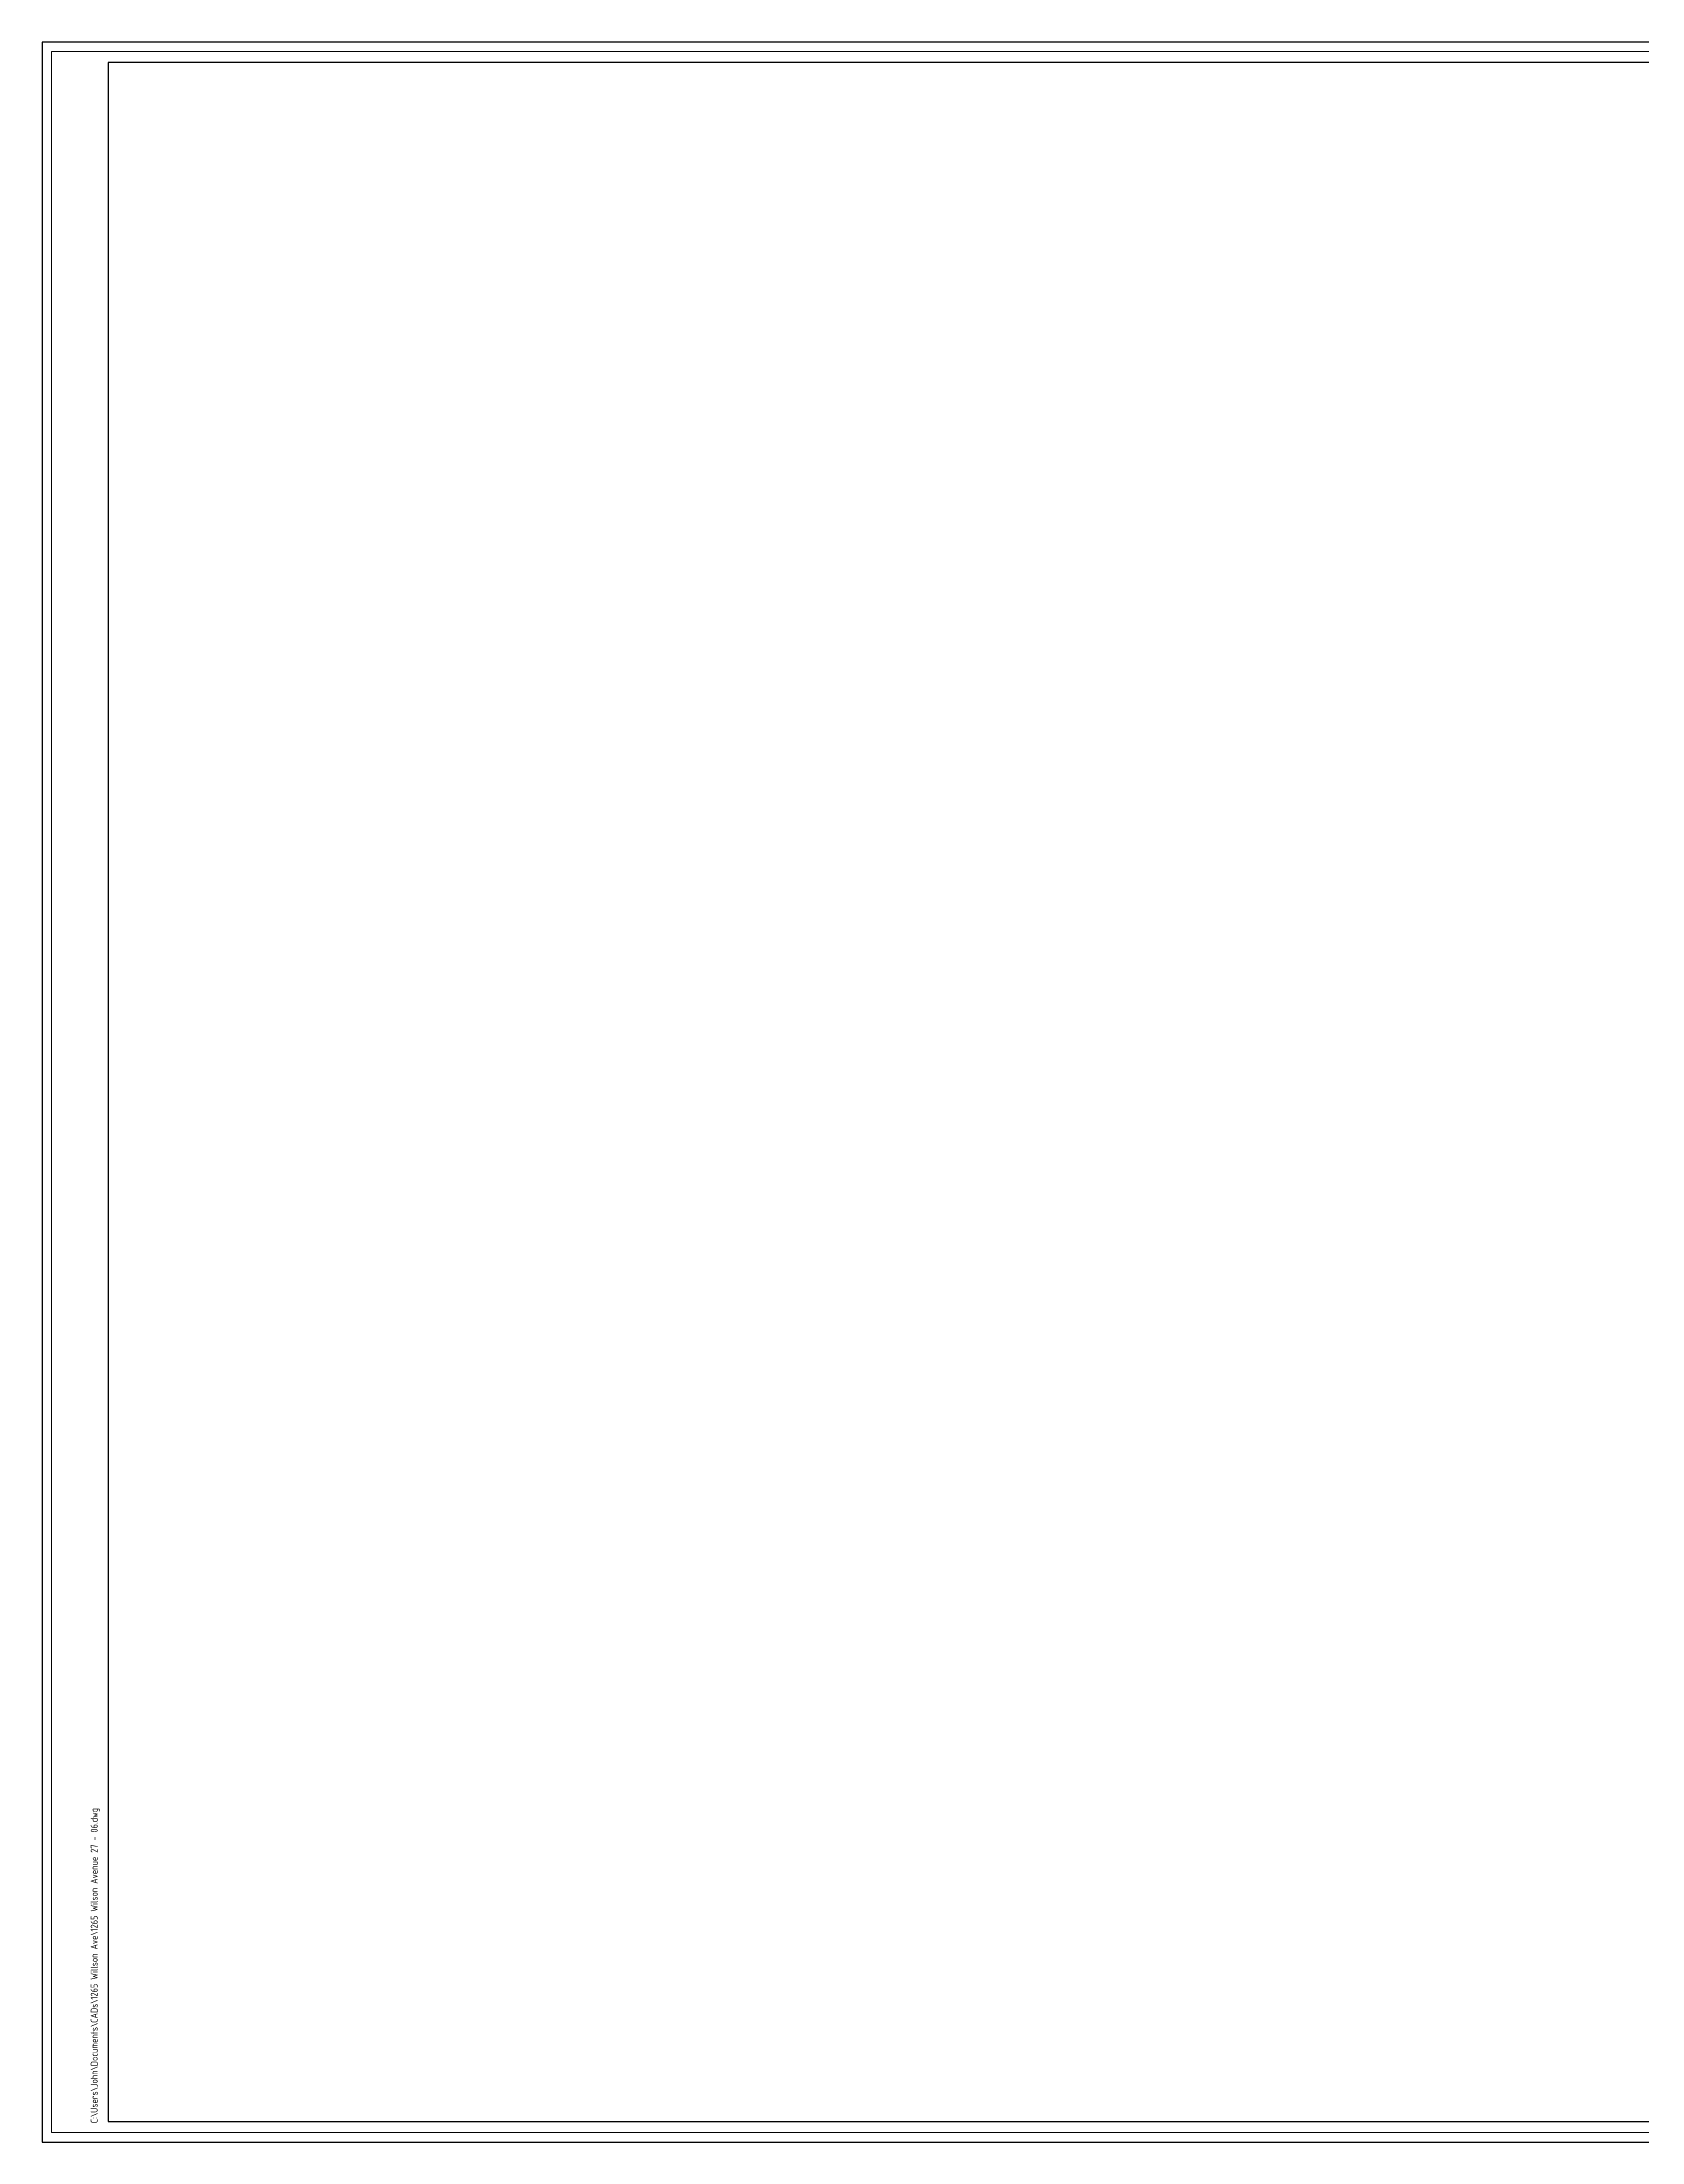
# Model space of a CAD drawing. Header units: inches. Extents: x 0 to 56.2, y -21.7 to 24.
# Drawn here: x 0 to 18.28, y 0 to 24 of the extents above; entities that cross this region are included whole.
import ezdxf
from ezdxf.enums import TextEntityAlignment as Align

# ---------------------------------------------------------------- set-up
doc = ezdxf.new("R2010")
doc.units = ezdxf.units.IN
doc.header["$LTSCALE"] = 0.3
doc.header["$MEASUREMENT"] = 0
doc.layers.get('Defpoints').update_dxf_attribs({"color": 251})
doc.layers.add('I-8-Gray', color=8, linetype='Continuous', lineweight=9)
doc.styles.add('ROMAND', font='ARCHS.shx')
doc.styles.add('SM Titleblock', font='')
doc.styles.get('SM Titleblock').set_extended_font_data('Nexa Book')

# ---------------------------------------------------------------- blocks, each defined once
blk = doc.blocks.new('SM_Imperial_36x48_TTLBL')
at = {"layer": 'Defpoints', "linetype": 'ByBlock'}
for points in [[(12, 0), (48, 0), (48, 24), (12, 24)], [(12.757, 0.234), (47.766, 0.234), (47.766, 23.766), (12.757, 23.766)]]:
    blk.add_lwpolyline(points, close=True, dxfattribs=at)
at = {"color": 253, "insert": (12.557, 0.214), "char_height": 0.07874, "attachment_point": 1, "rotation": 90, "style": 'ROMAND'}
blk.add_mtext_dynamic_manual_height_columns('C:\\\\Users\\\\John\\\\Documents\\\\CADs\\\\1265 Willson Ave\\\\1265 Wilson Avenue 27 - 06.dwg', width=253.84764, gutter_width=1, heights=[0], dxfattribs=at)
at = {"color": 2, "style": 'SM Titleblock'}
for tag, p in [('REV', (43.586, 22.218)), ('DESCRIPTION', (44.042, 22.218)), ('REV_DATE', (46.426, 22.218)), ('REV', (43.586, 21.957)), ('DESCRIPTION', (44.042, 21.957)), ('REV_DATE', (46.426, 21.957)), ('REV', (43.586, 21.697)), ('DESCRIPTION', (44.042, 21.697)), ('REV_DATE', (46.426, 21.697)), ('REV', (43.586, 21.436)), ('DESCRIPTION', (44.042, 21.436)), ('REV_DATE', (46.426, 21.436)), ('REV', (43.586, 21.176)), ('DESCRIPTION', (44.042, 21.176)), ('REV_DATE', (46.426, 21.176))]:
    blk.add_attdef(tag, p, '', height=0.0945, dxfattribs=at)
at = {"color": 1, "style": 'SM Titleblock'}
for tag, p, height in [('DATE', (43.585, 8.606), 0.0984), ('SCALE', (43.588, 7.825), 0.0984), ('DRAWNBY', (43.585, 7.03), 0.0984), ('CHECKEDBY', (45.975, 7.029), 0.0984), ('PROJNO', (43.572, 6.25), 0.192)]:
    blk.add_attdef(tag, p, '', height=height, dxfattribs=at)
at = {"color": 1, "lineweight": 30, "flags": 104}
for tag, height, p in [('PROJNAME', 0.145, (43.578, 5.636)), ('ADDRESS', 0.147, (43.595, 4.979)), ('TTL1', 0.145, (43.595, 3.463))]:
    blk.add_attdef(tag, text='', height=height, dxfattribs=at).set_placement(p, align=Align.TOP_LEFT)
at = {"color": 4, "style": 'SM Titleblock', "width": 0.8}
blk.add_attdef('####', text='', height=0.447, dxfattribs=at).set_placement((43.609, 0.98), align=Align.MIDDLE_LEFT)

msp = doc.modelspace()

# ---------------------------------------------------------------- linework, layer by layer
at = {"layer": 'I-8-Gray', "color": 4}
for points in [[(0, 24), (36, 24), (36, 0), (0, 0)], [(0.107, 23.893), (35.893, 23.893), (35.893, 0.107), (0.107, 0.107)]]:
    msp.add_lwpolyline(points, close=True, dxfattribs=at)

# ---------------------------------------------------------------- block references
msp.add_blockref('SM_Imperial_36x48_TTLBL', (-12, 0))

doc.saveas('drawing.dxf')
